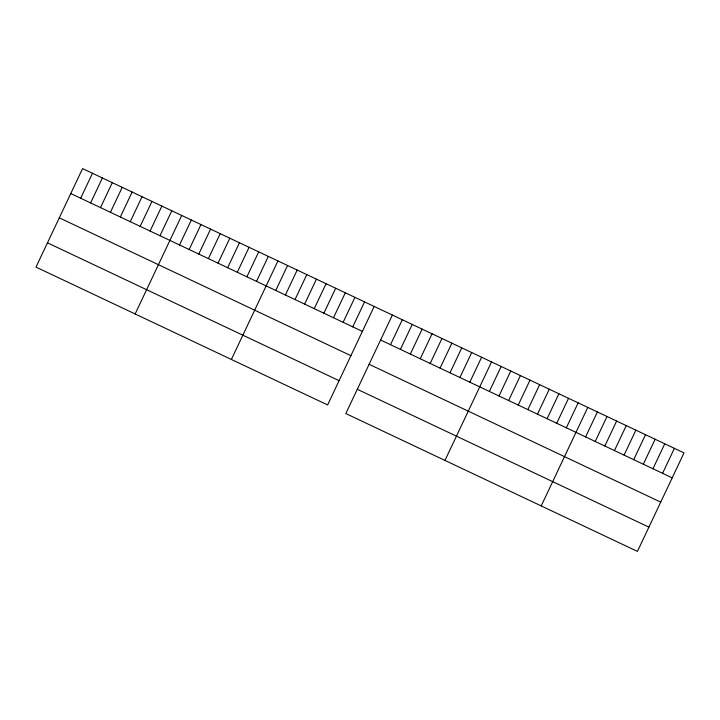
<?xml version="1.0" encoding="UTF-8"?>
<svg xmlns="http://www.w3.org/2000/svg" width="720" height="720" viewBox="0 0 720 720"><rect width="100%" height="100%" fill="white"/><g stroke="black" fill="none" stroke-linecap="round" stroke-linejoin="round"><path stroke-width="1.08" d="M80.676 198.243L92.475 173.286M90.594 202.932L102.393 177.975M100.512 207.612L112.302 182.664M110.421 212.301L122.22 187.344M120.339 216.99L132.138 192.033M130.257 221.679L142.047 196.722M140.166 226.359L151.965 201.411M150.084 231.048L161.883 206.091M160.002 235.737L171.792 210.78M135.144 313.965L181.71 215.469M179.532 244.971L191.331 220.014M189.162 249.525L200.961 224.568M198.783 254.07L210.582 229.113M208.404 258.615L220.203 233.658M218.025 263.169L229.824 238.212M227.655 267.714L239.454 242.757M237.276 272.268L249.075 247.311M246.897 276.813L258.696 251.856M256.518 281.367L268.317 256.41M231.381 359.46L277.947 260.955M275.769 290.457L287.568 265.5M285.39 295.011L297.189 270.054M295.011 299.556L306.81 274.599M304.641 304.11L316.431 279.153M314.262 308.655L326.061 283.698M323.883 313.209L335.682 288.252M333.504 317.754L345.303 292.797M343.134 322.299L354.924 297.351M352.755 326.853L364.554 301.896M374.175 306.441L327.609 404.946L36 267.102L82.566 168.597L684 452.898L637.434 551.403L345.825 413.559L392.391 315.054M390.501 344.7L402.3 319.743M400.419 349.38L412.218 324.423M410.337 354.069L422.136 329.112M420.246 358.758L432.045 333.801M430.164 363.447L441.963 338.49M440.082 368.127L451.872 343.17M449.991 372.816L461.79 347.859M459.909 377.505L471.708 352.548M469.827 382.194L481.617 357.237M444.978 460.422L491.535 361.917M489.366 391.428L501.156 366.471M498.987 395.973L510.786 371.016M508.608 400.527L520.407 375.57M518.229 405.072L530.028 380.115M527.859 409.626L539.649 384.669M537.48 414.171L549.279 389.214M547.101 418.716L558.9 393.759M556.722 423.27L568.521 398.313M566.343 427.815L578.142 402.858M541.206 505.908L587.772 407.412M585.594 436.914L597.393 411.957M595.215 441.468L607.014 416.511M604.836 446.013L616.635 421.056M614.466 450.558L626.265 425.601M624.087 455.112L635.886 430.155M633.708 459.657L645.507 434.7M643.329 464.211L655.128 439.254M652.959 468.756L664.758 443.799M662.58 473.31L674.379 448.353M70.767 193.554L362.376 331.398M380.592 340.011L672.201 477.855M59.292 217.827L350.901 355.671M369.117 364.284L660.735 502.128M47.475 242.829L339.084 380.673M357.3 389.286L648.909 527.13"/></g></svg>
